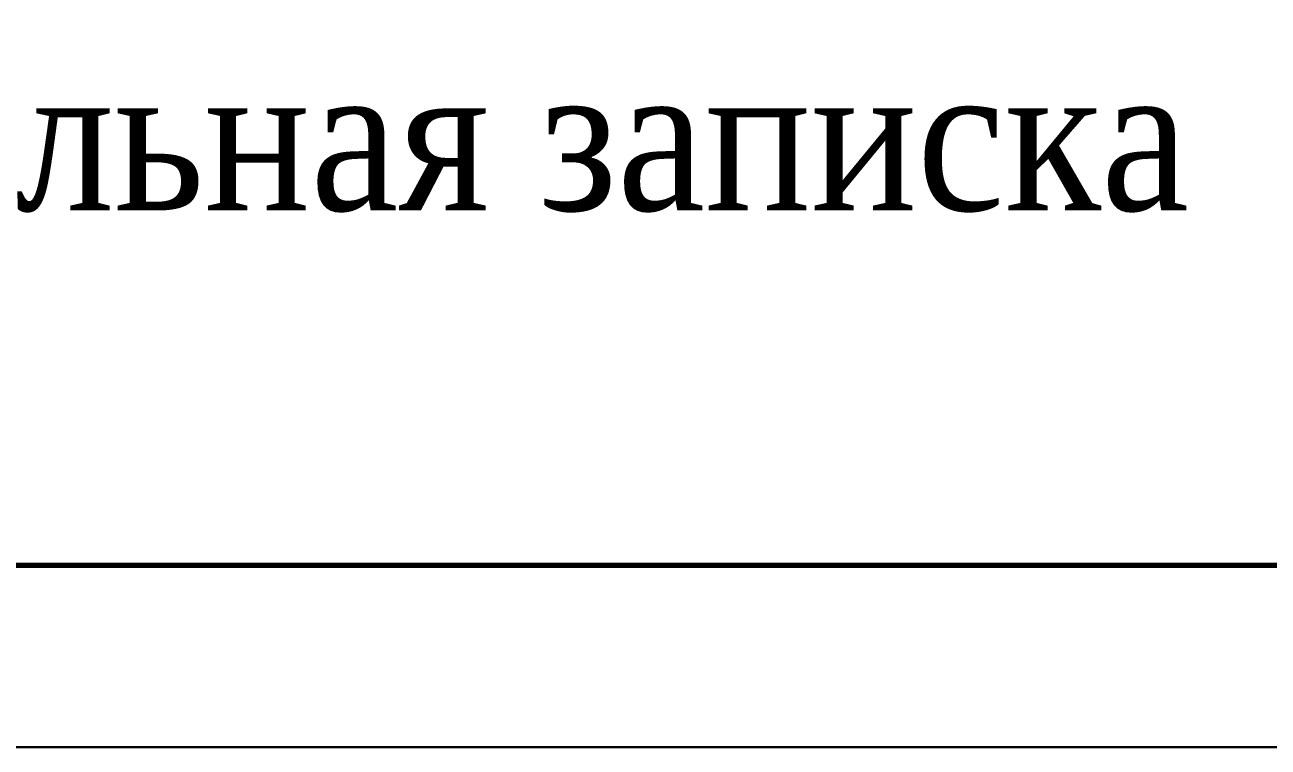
# Model space of a CAD drawing. Header units: millimetres. Extents: x 2427 to 11098, y 3614 to 3913.
# Drawn here: x 3592.04 to 3626.18, y 3614.04 to 3633.88 of the extents above; entities that cross this region are included whole.
import ezdxf

# ---------------------------------------------------------------- set-up
doc = ezdxf.new("R2010")
doc.units = ezdxf.units.MM
doc.layers.add('П', color=7, linetype='Continuous')
doc.layers.add('Чертеж', color=7, linetype='Continuous')
doc.styles.add('стиль1', font='Times New Roman.ttf', dxfattribs={"width": 0.9})

# ---------------------------------------------------------------- blocks, each defined once
blk = doc.blocks.new('1')
at = {"lineweight": 30}
blk.add_line((420, 0), (630, 0), dxfattribs=at)

msp = doc.modelspace()

# ---------------------------------------------------------------- linework, layer by layer
at = {"layer": 'П', "linetype": 'Continuous', "lineweight": 0}
msp.add_lwpolyline([(3477.143, 3911.044), (3687.143, 3911.044), (3687.143, 3614.044), (3477.143, 3614.044)], close=True, dxfattribs=at)
at = {"layer": 'Чертеж', "linetype": 'Continuous', "lineweight": 70, "ltscale": 100}
msp.add_line((3497.143, 3619.044), (3682.143, 3619.044), dxfattribs=at)

# ---------------------------------------------------------------- block references
at = {"layer": 'П', "lineweight": 30}
msp.add_blockref('1', (3057.143, 3614.044), dxfattribs=at)

# ---------------------------------------------------------------- texts
at = {"layer": 'Чертеж', "color": 7, "lineweight": 15, "insert": (3596.803, 3630.753), "char_height": 4, "width": 70, "attachment_point": 5, "style": 'стиль1'}
msp.add_mtext('{\\W0.9;Пояснительная записка}', dxfattribs=at)

doc.saveas('drawing.dxf')
